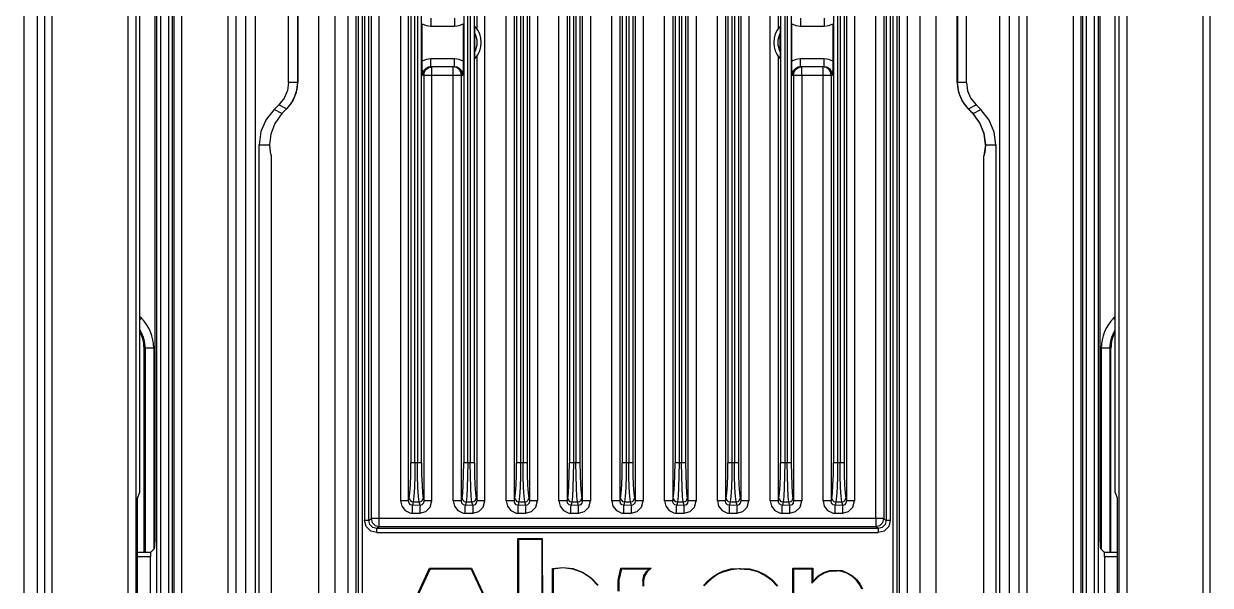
# Model space of a CAD drawing. Header units: millimetres. Extents: x -3132 to 28633, y 682 to 5849.
# Drawn here: x 7236.7 to 7382.7, y 2209.3 to 2278.3 of the extents above; entities that cross this region are included whole.
import ezdxf

# ---------------------------------------------------------------- set-up
doc = ezdxf.new("R2010")
doc.units = ezdxf.units.MM

msp = doc.modelspace()

# ---------------------------------------------------------------- linework, layer by layer
at = {"linetype": 'Continuous'}
for p, q in [((7236.728, 2694.147), (7236.728, 1716.919)), ((7238.395, 2695.146), (7238.395, 1715.92)), ((7239.312, 1716.961), (7239.312, 2694.105)), ((7382.745, 1716.961), (7382.745, 2694.105)), ((7264.034, 2601.516), (7264.034, 1908.046)), ((7265.26, 1906.961), (7265.26, 2601.516)), ((7356.797, 2601.516), (7356.797, 1906.961)), ((7358.022, 1908.046), (7358.022, 2601.516)), ((7273.028, 1903.696), (7273.028, 2507.35)), ((7349.028, 1906.213), (7349.028, 2507.389)), ((7269.302, 2271.104), (7269.302, 2502.189)), ((7270.406, 2502.189), (7270.406, 2271.104)), ((7270.456, 2502.189), (7270.456, 2271.104)), ((7351.6, 2271.104), (7351.6, 2502.189)), ((7351.65, 2502.189), (7351.65, 2271.104)), ((7352.755, 2271.104), (7352.755, 2502.189)), ((7283.093, 2494.424), (7283.093, 2219.667)), ((7284.087, 2219.667), (7284.087, 2494.424)), ((7293.463, 2219.667), (7293.463, 2494.441)), ((7296.093, 2219.667), (7296.093, 2494.424)), ((7297.087, 2494.424), (7297.087, 2219.667)), ((7298.97, 2494.424), (7298.97, 2219.667)), ((7299.963, 2494.441), (7299.963, 2219.667)), ((7302.593, 2219.667), (7302.593, 2494.424)), ((7303.587, 2494.424), (7303.587, 2219.667)), ((7305.47, 2494.424), (7305.47, 2219.667)), ((7306.463, 2494.441), (7306.463, 2219.667)), ((7309.093, 2219.667), (7309.093, 2494.424)), ((7310.087, 2494.424), (7310.087, 2219.667)), ((7311.97, 2494.424), (7311.97, 2219.667)), ((7312.963, 2494.441), (7312.963, 2219.667)), ((7315.593, 2219.667), (7315.593, 2494.424)), ((7316.587, 2494.424), (7316.587, 2219.667)), ((7318.47, 2494.424), (7318.47, 2219.667)), ((7319.463, 2494.441), (7319.463, 2219.667)), ((7322.093, 2219.667), (7322.093, 2494.424)), ((7323.087, 2494.424), (7323.087, 2219.667)), ((7324.97, 2494.424), (7324.97, 2219.667)), ((7325.963, 2494.441), (7325.963, 2219.667)), ((7328.593, 2219.667), (7328.593, 2494.424)), ((7337.97, 2494.424), (7337.97, 2219.667)), ((7338.963, 2494.441), (7338.963, 2219.667)), ((7276.593, 2492.424), (7276.593, 1918.625)), ((7277.587, 2492.424), (7277.587, 1918.642)), ((7279.47, 2492.424), (7279.47, 2217.482)), ((7280.465, 2217.479), (7280.463, 2492.441)), ((7341.591, 2217.479), (7341.593, 2492.424)), ((7342.587, 2492.424), (7342.587, 2217.482)), ((7344.47, 2492.424), (7344.47, 1918.642)), ((7345.463, 2492.441), (7345.463, 1918.642)), ((7275.028, 2489.792), (7275.028, 1921.274)), ((7347.028, 1921.274), (7347.028, 2489.792)), ((7284.374, 2487.962), (7284.374, 2224.352)), ((7284.873, 2224.352), (7284.873, 2487.962)), ((7285.183, 2487.962), (7285.183, 2224.352)), ((7285.682, 2224.352), (7285.682, 2487.962)), ((7290.874, 2487.962), (7290.874, 2224.352)), ((7291.373, 2224.352), (7291.373, 2487.962)), ((7291.683, 2487.962), (7291.683, 2224.352)), ((7292.182, 2224.352), (7292.182, 2487.962)), ((7297.374, 2487.962), (7297.374, 2224.352)), ((7297.873, 2487.962), (7297.873, 2224.352)), ((7298.183, 2487.962), (7298.183, 2224.352)), ((7298.682, 2487.962), (7298.682, 2224.352)), ((7303.874, 2487.962), (7303.874, 2224.352)), ((7304.373, 2487.962), (7304.373, 2224.352)), ((7304.683, 2487.962), (7304.683, 2224.352)), ((7305.182, 2487.962), (7305.182, 2224.352)), ((7310.374, 2487.962), (7310.374, 2224.352)), ((7310.873, 2487.962), (7310.873, 2224.352)), ((7311.183, 2487.962), (7311.183, 2224.352)), ((7311.682, 2487.962), (7311.682, 2224.352)), ((7316.874, 2487.962), (7316.874, 2224.352)), ((7317.373, 2487.962), (7317.373, 2224.352)), ((7317.683, 2487.962), (7317.683, 2224.352)), ((7318.182, 2487.962), (7318.182, 2224.352)), ((7323.374, 2487.962), (7323.374, 2224.352)), ((7323.873, 2487.962), (7323.873, 2224.352)), ((7324.183, 2487.962), (7324.183, 2224.352)), ((7324.682, 2487.962), (7324.682, 2224.352)), ((7329.874, 2487.962), (7329.874, 2224.352)), ((7330.373, 2487.962), (7330.373, 2224.352)), ((7330.683, 2487.962), (7330.683, 2224.352)), ((7331.182, 2487.962), (7331.182, 2224.352)), ((7336.374, 2487.962), (7336.374, 2224.352)), ((7336.873, 2487.962), (7336.873, 2224.352)), ((7337.183, 2487.962), (7337.183, 2224.352)), ((7337.682, 2487.962), (7337.682, 2224.352)), ((7277.874, 2485.962), (7277.874, 1925.104)), ((7278.373, 2485.962), (7278.373, 1925.104)), ((7278.683, 2485.962), (7278.683, 2217.241)), ((7279.182, 2217.241), (7279.182, 2485.962)), ((7342.874, 2485.962), (7342.874, 2217.241)), ((7343.373, 2485.962), (7343.373, 2217.241)), ((7343.683, 2485.962), (7343.683, 1925.104)), ((7344.182, 2485.962), (7344.182, 1925.104)), ((7292.47, 2433.29), (7292.47, 2277.776)), ((7329.587, 2433.29), (7329.587, 2277.776)), ((7369.167, 2319.533), (7369.167, 2214.832)), ((7360.194, 2093.508), (7360.194, 2317.558)), ((7365.853, 2317.558), (7365.853, 2093.508)), ((7368.975, 2093.372), (7368.975, 2317.694)), ((7252.89, 2214.832), (7252.89, 2316.533)), ((7359.194, 2317.086), (7359.194, 2093.98)), ((7366.852, 2094.081), (7366.852, 2316.985)), ((7367.011, 2316.746), (7367.011, 2094.32)), ((7367.511, 2093.823), (7367.511, 2317.164)), ((7368.475, 2317.236), (7368.475, 2093.83)), ((7253.082, 2313.519), (7253.082, 2097.547)), ((7253.595, 2098.019), (7253.595, 2313.047)), ((7256.203, 2097.694), (7256.203, 2313.372)), ((7261.862, 2313.372), (7261.862, 2097.694)), ((7255.045, 2098.505), (7255.045, 2312.561)), ((7255.204, 2312.799), (7255.204, 2098.267)), ((7262.862, 2098.165), (7262.862, 2312.9)), ((7240.228, 2103.582), (7240.228, 2307.484)), ((7381.828, 2307.484), (7381.828, 2103.582)), ((7249.546, 2299.224), (7249.546, 2111.842)), ((7250.545, 2111.842), (7250.545, 2299.224)), ((7251.028, 2220.709), (7251.028, 2299.224)), ((7371.028, 2220.709), (7371.028, 2299.224)), ((7371.511, 2299.224), (7371.511, 2111.842)), ((7372.511, 2111.842), (7372.511, 2299.224)), ((7285.747, 2273.727), (7285.747, 2278.338)), ((7286.811, 2279.033), (7286.811, 2278.033)), ((7286.811, 2278.033), (7289.745, 2278.033)), ((7289.745, 2279.033), (7289.745, 2278.033)), ((7290.81, 2278.338), (7290.81, 2273.727)), ((7331.247, 2273.727), (7331.247, 2278.338)), ((7332.311, 2279.033), (7332.311, 2278.033)), ((7332.311, 2278.033), (7335.245, 2278.033)), ((7335.245, 2279.033), (7335.245, 2278.033)), ((7336.31, 2278.338), (7336.31, 2273.727)), ((7292.247, 2274.88), (7292.247, 2277.185)), ((7329.81, 2274.88), (7329.81, 2277.185)), ((7285.751, 2273.3), (7285.747, 2273.727)), ((7286.811, 2273.033), (7286.811, 2274.033)), ((7289.745, 2274.033), (7286.811, 2274.033)), ((7289.745, 2273.033), (7289.745, 2274.033)), ((7292.47, 2274.29), (7292.47, 2219.667)), ((7329.587, 2274.29), (7329.587, 2219.667)), ((7331.251, 2273.3), (7331.247, 2273.727)), ((7332.311, 2273.033), (7332.311, 2274.033)), ((7335.245, 2274.033), (7332.311, 2274.033)), ((7335.245, 2273.033), (7335.245, 2274.033)), ((7285.805, 2272.033), (7290.751, 2272.033)), ((7285.97, 2272.033), (7285.97, 2219.667)), ((7286.586, 2272.957), (7286.817, 2273.003)), ((7289.745, 2273.033), (7286.811, 2273.033)), ((7286.967, 2272.956), (7286.963, 2273.033)), ((7286.963, 2219.667), (7286.963, 2272.033)), ((7289.593, 2219.667), (7289.593, 2273.033)), ((7289.974, 2272.956), (7289.739, 2273.003)), ((7290.587, 2219.667), (7290.587, 2272.033)), ((7290.775, 2272.437), (7290.751, 2272.033)), ((7331.305, 2272.033), (7336.251, 2272.033)), ((7331.47, 2272.033), (7331.47, 2219.667)), ((7332.086, 2272.957), (7332.317, 2273.003)), ((7335.245, 2273.033), (7332.311, 2273.033)), ((7332.467, 2272.956), (7332.463, 2273.033)), ((7332.463, 2272.033), (7332.463, 2219.667)), ((7335.093, 2219.667), (7335.093, 2273.033)), ((7335.474, 2272.956), (7335.239, 2273.003)), ((7336.087, 2272.033), (7336.087, 2219.667)), ((7336.275, 2272.437), (7336.251, 2272.033)), ((7270.456, 2271.104), (7269.302, 2271.104)), ((7352.755, 2271.104), (7351.6, 2271.104)), ((7267.534, 2267.775), (7268.124, 2268.346)), ((7268.502, 2267.293), (7267.534, 2267.775)), ((7269.063, 2267.873), (7268.124, 2268.346)), ((7269.063, 2267.875), (7268.501, 2267.296)), ((7269.063, 2267.875), (7269.137, 2267.895)), ((7352.92, 2267.895), (7352.946, 2267.922)), ((7352.989, 2267.864), (7353.933, 2268.346)), ((7353.55, 2267.28), (7354.522, 2267.775)), ((7353.933, 2268.346), (7354.522, 2267.775)), ((7268.57, 2267.32), (7268.501, 2267.296)), ((7353.509, 2267.342), (7353.487, 2267.32)), ((7265.691, 2147.604), (7265.692, 2263.462)), ((7265.692, 2263.462), (7266.985, 2263.462)), ((7355.071, 2263.462), (7356.365, 2263.462)), ((7356.365, 2263.462), (7356.364, 2147.604)), ((7267.166, 2262.086), (7267.166, 2206.504)), ((7354.891, 2206.504), (7354.891, 2262.086)), ((7251.202, 2242.117), (7251.028, 2242.292)), ((7251.028, 2241.943), (7251.202, 2242.117)), ((7371.028, 2242.292), (7370.854, 2242.117)), ((7370.854, 2242.117), (7371.028, 2241.943)), ((7251.534, 2213.292), (7251.534, 2238.449)), ((7252.722, 2238.449), (7251.534, 2238.449)), ((7251.668, 2238.449), (7251.668, 2213.292)), ((7252.722, 2238.449), (7252.722, 2213.81)), ((7370.522, 2238.449), (7369.334, 2238.449)), ((7369.334, 2238.449), (7369.334, 2213.81)), ((7370.388, 2238.449), (7370.388, 2213.292)), ((7370.522, 2213.292), (7370.522, 2238.449)), ((7285.682, 2224.352), (7284.374, 2224.352)), ((7292.182, 2224.352), (7290.874, 2224.352)), ((7298.682, 2224.352), (7297.374, 2224.352)), ((7305.182, 2224.352), (7303.874, 2224.352)), ((7311.682, 2224.352), (7310.374, 2224.352)), ((7318.182, 2224.352), (7316.874, 2224.352)), ((7324.682, 2224.352), (7323.374, 2224.352)), ((7331.182, 2224.352), (7329.874, 2224.352)), ((7337.682, 2224.352), (7336.374, 2224.352)), ((7250.728, 2219.984), (7251.028, 2220.709)), ((7250.728, 2207.195), (7250.728, 2219.984)), ((7284.087, 2219.667), (7283.093, 2219.667)), ((7284.087, 2219.667), (7284.166, 2220.005)), ((7284.665, 2219.522), (7284.583, 2219.106)), ((7284.665, 2219.522), (7285.392, 2219.522)), ((7285.512, 2219.105), (7285.392, 2219.522)), ((7285.891, 2220.005), (7285.97, 2219.667)), ((7286.963, 2219.667), (7285.97, 2219.667)), ((7290.587, 2219.667), (7289.593, 2219.667)), ((7290.587, 2219.667), (7290.666, 2220.005)), ((7291.165, 2219.522), (7291.083, 2219.106)), ((7291.165, 2219.522), (7291.892, 2219.522)), ((7292.012, 2219.105), (7291.892, 2219.522)), ((7292.391, 2220.005), (7292.47, 2219.667)), ((7293.463, 2219.667), (7292.47, 2219.667)), ((7297.087, 2219.667), (7296.093, 2219.667)), ((7297.087, 2219.667), (7297.166, 2220.005)), ((7297.665, 2219.522), (7297.583, 2219.106)), ((7297.665, 2219.522), (7298.392, 2219.522)), ((7298.512, 2219.105), (7298.392, 2219.522)), ((7298.891, 2220.005), (7298.97, 2219.667)), ((7299.963, 2219.667), (7298.97, 2219.667)), ((7303.587, 2219.667), (7302.593, 2219.667)), ((7303.587, 2219.667), (7303.666, 2220.005)), ((7304.165, 2219.522), (7304.083, 2219.106)), ((7304.165, 2219.522), (7304.892, 2219.522)), ((7305.012, 2219.105), (7304.892, 2219.522)), ((7305.391, 2220.005), (7305.47, 2219.667)), ((7306.463, 2219.667), (7305.47, 2219.667)), ((7310.087, 2219.667), (7309.093, 2219.667)), ((7310.087, 2219.667), (7310.166, 2220.005)), ((7310.665, 2219.522), (7310.583, 2219.106)), ((7310.665, 2219.522), (7311.392, 2219.522)), ((7311.512, 2219.105), (7311.392, 2219.522)), ((7311.891, 2220.005), (7311.97, 2219.667)), ((7312.963, 2219.667), (7311.97, 2219.667)), ((7316.587, 2219.667), (7315.593, 2219.667)), ((7316.587, 2219.667), (7316.666, 2220.005)), ((7317.165, 2219.522), (7317.083, 2219.106)), ((7317.165, 2219.522), (7317.892, 2219.522)), ((7318.012, 2219.105), (7317.892, 2219.522)), ((7318.391, 2220.005), (7318.47, 2219.667)), ((7319.463, 2219.667), (7318.47, 2219.667)), ((7323.087, 2219.667), (7322.093, 2219.667)), ((7323.087, 2219.667), (7323.166, 2220.005)), ((7323.665, 2219.522), (7323.583, 2219.106)), ((7323.665, 2219.522), (7324.392, 2219.522)), ((7324.512, 2219.105), (7324.392, 2219.522)), ((7324.891, 2220.005), (7324.97, 2219.667)), ((7325.963, 2219.667), (7324.97, 2219.667)), ((7329.587, 2219.667), (7328.593, 2219.667)), ((7329.587, 2219.667), (7329.666, 2220.005)), ((7330.165, 2219.522), (7330.083, 2219.106)), ((7330.165, 2219.522), (7330.892, 2219.522)), ((7331.012, 2219.105), (7330.892, 2219.522)), ((7331.391, 2220.005), (7331.47, 2219.667)), ((7332.463, 2219.667), (7331.47, 2219.667)), ((7336.087, 2219.667), (7335.093, 2219.667)), ((7336.087, 2219.667), (7336.166, 2220.005)), ((7336.665, 2219.522), (7336.583, 2219.106)), ((7336.665, 2219.522), (7337.392, 2219.522)), ((7337.512, 2219.105), (7337.392, 2219.522)), ((7337.891, 2220.005), (7337.97, 2219.667)), ((7338.963, 2219.667), (7337.97, 2219.667)), ((7371.328, 2219.984), (7371.028, 2220.709)), ((7371.328, 2207.195), (7371.328, 2219.984)), ((7284.567, 2218.143), (7285.489, 2218.143)), ((7285.512, 2219.105), (7284.583, 2219.106)), ((7285.512, 2219.105), (7285.489, 2218.91)), ((7285.489, 2218.91), (7285.489, 2218.143)), ((7291.067, 2218.143), (7291.989, 2218.143)), ((7292.012, 2219.105), (7291.083, 2219.106)), ((7292.012, 2219.105), (7291.989, 2218.91)), ((7291.989, 2218.91), (7291.989, 2218.143)), ((7297.567, 2218.143), (7298.489, 2218.143)), ((7298.512, 2219.105), (7297.583, 2219.106)), ((7298.512, 2219.105), (7298.489, 2218.91)), ((7298.489, 2218.91), (7298.489, 2218.143)), ((7304.067, 2218.143), (7304.989, 2218.143)), ((7305.012, 2219.105), (7304.083, 2219.106)), ((7310.567, 2218.143), (7311.489, 2218.143)), ((7311.512, 2219.105), (7310.583, 2219.106)), ((7311.512, 2219.105), (7311.489, 2218.91)), ((7311.489, 2218.91), (7311.489, 2218.143)), ((7317.067, 2218.143), (7317.989, 2218.143)), ((7318.012, 2219.105), (7317.083, 2219.106)), ((7323.567, 2218.143), (7324.489, 2218.143)), ((7324.512, 2219.105), (7323.583, 2219.106)), ((7324.512, 2219.105), (7324.489, 2218.91)), ((7324.489, 2218.91), (7324.489, 2218.143)), ((7330.067, 2218.143), (7330.989, 2218.143)), ((7331.012, 2219.105), (7330.083, 2219.106)), ((7336.567, 2218.143), (7337.489, 2218.143)), ((7337.512, 2219.105), (7336.583, 2219.106)), ((7337.512, 2219.105), (7337.489, 2218.91)), ((7337.489, 2218.91), (7337.489, 2218.143)), ((7279.182, 2217.241), (7278.683, 2217.241)), ((7279.182, 2217.241), (7279.47, 2217.482)), ((7279.984, 2217.482), (7279.47, 2217.482)), ((7280.465, 2217.479), (7279.984, 2217.482)), ((7341.591, 2217.479), (7280.465, 2217.479)), ((7342.587, 2217.482), (7342.874, 2217.241)), ((7343.373, 2217.241), (7342.874, 2217.241)), ((7280.468, 2216.483), (7280.181, 2216.243)), ((7280.181, 2215.744), (7280.181, 2216.243)), ((7341.875, 2216.243), (7280.181, 2216.243)), ((7280.181, 2215.744), (7341.875, 2215.744)), ((7280.468, 2216.483), (7341.596, 2216.484)), ((7341.875, 2216.243), (7341.596, 2216.484)), ((7341.875, 2216.243), (7341.875, 2215.744)), ((7252.312, 2213.292), (7252.83, 2213.81)), ((7297.532, 2206.69), (7297.528, 2215.033)), ((7297.598, 2214.963), (7297.528, 2215.033)), ((7297.528, 2215.033), (7300.546, 2215.033)), ((7297.598, 2214.963), (7297.598, 2206.69)), ((7297.598, 2214.963), (7300.476, 2214.963)), ((7300.476, 2214.963), (7300.546, 2215.033)), ((7300.476, 2214.963), (7300.476, 2206.106)), ((7300.546, 2215.033), (7300.551, 2206.107)), ((7369.226, 2213.81), (7369.744, 2213.292)), ((7252.312, 2213.292), (7250.728, 2213.292)), ((7250.728, 2212.81), (7252.33, 2212.81)), ((7252.312, 2213.292), (7252.33, 2212.81)), ((7252.33, 2198.256), (7252.33, 2212.81)), ((7369.727, 2212.81), (7369.744, 2213.292)), ((7369.727, 2212.81), (7371.328, 2212.81)), ((7369.727, 2212.81), (7369.727, 2198.256)), ((7371.328, 2213.292), (7369.744, 2213.292)), ((7281.583, 2200.444), (7286.678, 2211.374)), ((7286.734, 2211.287), (7281.72, 2200.531)), ((7286.678, 2211.374), (7291.839, 2211.374)), ((7286.734, 2211.287), (7286.678, 2211.374)), ((7286.734, 2211.287), (7291.784, 2211.287)), ((7291.784, 2211.287), (7291.839, 2211.374)), ((7296.798, 2200.531), (7291.784, 2211.287)), ((7291.839, 2211.374), (7296.935, 2200.444)), ((7301.806, 2211.328), (7303.084, 2211.469)), ((7301.806, 2208.126), (7301.806, 2211.328)), ((7301.876, 2211.266), (7301.806, 2211.328)), ((7303.084, 2211.399), (7301.876, 2211.266)), ((7301.876, 2211.266), (7301.876, 2208.229)), ((7303.084, 2211.399), (7303.084, 2211.469)), ((7303.084, 2211.469), (7304.316, 2211.327)), ((7304.3, 2211.258), (7303.084, 2211.399)), ((7304.3, 2211.258), (7304.316, 2211.327)), ((7305.477, 2210.833), (7304.3, 2211.258)), ((7304.316, 2211.327), (7305.508, 2210.896)), ((7305.477, 2210.833), (7305.508, 2210.896)), ((7306.52, 2210.143), (7305.477, 2210.833)), ((7305.508, 2210.896), (7306.565, 2210.197)), ((7309.893, 2209.9), (7310.224, 2211.374)), ((7310.294, 2211.287), (7309.98, 2209.89)), ((7310.224, 2211.374), (7313.944, 2211.374)), ((7310.294, 2211.287), (7310.224, 2211.374)), ((7310.294, 2211.287), (7313.722, 2211.287)), ((7313.058, 2210.431), (7313.387, 2210.976)), ((7313.455, 2210.92), (7313.139, 2210.397)), ((7313.387, 2210.976), (7313.722, 2211.287)), ((7313.387, 2210.976), (7313.455, 2210.92)), ((7313.944, 2211.374), (7313.455, 2210.92)), ((7313.722, 2211.287), (7313.944, 2211.374)), ((7321.513, 2210.307), (7322.118, 2210.695)), ((7322.118, 2210.695), (7322.759, 2210.99)), ((7322.16, 2210.619), (7322.118, 2210.695)), ((7322.774, 2210.904), (7322.16, 2210.619)), ((7322.774, 2210.904), (7322.757, 2210.992)), ((7322.759, 2210.99), (7323.737, 2211.291)), ((7323.753, 2211.177), (7322.774, 2210.904)), ((7323.737, 2211.291), (7324.869, 2211.323)), ((7323.753, 2211.177), (7323.744, 2211.266)), ((7324.87, 2211.286), (7323.753, 2211.177)), ((7324.87, 2211.286), (7324.864, 2211.373)), ((7324.869, 2211.323), (7326.027, 2211.306)), ((7324.87, 2211.286), (7326.012, 2211.197)), ((7326.012, 2211.197), (7326.025, 2211.284)), ((7327.053, 2210.921), (7326.012, 2211.197)), ((7326.027, 2211.306), (7327.087, 2211.002)), ((7327.053, 2210.921), (7327.087, 2211.003)), ((7327.944, 2210.495), (7327.053, 2210.921)), ((7327.087, 2211.002), (7327.991, 2210.569)), ((7331.364, 2211.374), (7333.818, 2211.374)), ((7331.364, 2200.444), (7331.364, 2211.374)), ((7331.451, 2211.287), (7331.364, 2211.374)), ((7331.451, 2211.287), (7333.731, 2211.287)), ((7331.451, 2211.287), (7331.451, 2200.531)), ((7333.731, 2211.287), (7333.818, 2211.374)), ((7333.731, 2211.287), (7333.731, 2209.541)), ((7333.818, 2211.374), (7333.818, 2209.752)), ((7334.483, 2210.416), (7335.182, 2210.849)), ((7335.218, 2210.769), (7334.538, 2210.347)), ((7335.182, 2210.849), (7335.942, 2211.091)), ((7335.218, 2210.769), (7335.182, 2210.849)), ((7335.958, 2210.991), (7335.218, 2210.769)), ((7335.942, 2211.091), (7336.836, 2211.098)), ((7335.958, 2210.991), (7335.946, 2211.079)), ((7335.958, 2210.991), (7336.832, 2211.045)), ((7336.832, 2211.045), (7336.833, 2211.132)), ((7337.4, 2210.965), (7336.832, 2211.045)), ((7336.836, 2211.098), (7337.42, 2211.071)), ((7337.4, 2210.965), (7337.418, 2211.051)), ((7338.026, 2210.742), (7337.4, 2210.965)), ((7337.42, 2211.071), (7338.063, 2210.822)), ((7338.026, 2210.742), (7338.063, 2210.822)), ((7338.655, 2210.382), (7338.026, 2210.742)), ((7338.063, 2210.822), (7338.706, 2210.453)), ((7306.52, 2210.143), (7306.565, 2210.197)), ((7307.377, 2209.225), (7306.52, 2210.143)), ((7306.565, 2210.197), (7307.433, 2209.267)), ((7309.888, 2208.536), (7309.893, 2209.9)), ((7309.98, 2209.89), (7309.893, 2209.9)), ((7309.98, 2209.89), (7309.969, 2208.545)), ((7312.9, 2209.825), (7313.058, 2210.431)), ((7312.9, 2209.825), (7312.912, 2209.161)), ((7312.9, 2209.825), (7312.988, 2209.816)), ((7313.139, 2210.397), (7312.993, 2209.815)), ((7312.993, 2209.815), (7312.999, 2209.173)), ((7313.058, 2210.431), (7313.139, 2210.397)), ((7320.392, 2209.24), (7320.922, 2209.804)), ((7320.982, 2209.741), (7320.46, 2209.185)), ((7320.922, 2209.804), (7321.513, 2210.307)), ((7320.982, 2209.741), (7320.922, 2209.804)), ((7321.565, 2210.237), (7320.982, 2209.741)), ((7321.565, 2210.237), (7321.513, 2210.307)), ((7322.16, 2210.619), (7321.565, 2210.237)), ((7327.944, 2210.495), (7327.991, 2210.569)), ((7328.738, 2209.91), (7327.944, 2210.495)), ((7327.991, 2210.569), (7328.796, 2209.976)), ((7328.738, 2209.91), (7328.796, 2209.976)), ((7329.456, 2209.151), (7328.738, 2209.91)), ((7328.796, 2209.976), (7329.524, 2209.206)), ((7334.538, 2210.347), (7333.731, 2209.541)), ((7333.731, 2209.541), (7333.818, 2209.752)), ((7333.818, 2209.752), (7334.483, 2210.416)), ((7334.538, 2210.347), (7334.483, 2210.416)), ((7338.655, 2210.382), (7338.706, 2210.453)), ((7339.149, 2209.935), (7338.655, 2210.382)), ((7338.706, 2210.453), (7339.215, 2209.994)), ((7339.149, 2209.935), (7339.215, 2209.994)), ((7339.566, 2209.358), (7339.149, 2209.935)), ((7339.215, 2209.994), (7339.641, 2209.403)), ((7339.566, 2209.358), (7339.641, 2209.403)), ((7339.85, 2208.787), (7339.566, 2209.358)), ((7339.641, 2209.403), (7339.932, 2208.818))]:
    msp.add_line(p, q, dxfattribs=at)
for points in [[(7254.545, 2313.058), (7254.545, 2098.087), (7254.548, 2098.008)], [(7285.747, 2278.338), (7286.252, 2278.112), (7286.811, 2278.033)], [(7289.745, 2278.033), (7290.301, 2278.111), (7290.81, 2278.338)], [(7292.247, 2277.185), (7292.248, 2277.444), (7292.251, 2277.673), (7292.258, 2277.861), (7292.267, 2277.983), (7292.278, 2278.018)], [(7329.778, 2278.018), (7329.789, 2277.984), (7329.798, 2277.863), (7329.805, 2277.676), (7329.809, 2277.447), (7329.81, 2277.185)], [(7331.247, 2278.338), (7331.752, 2278.112), (7332.311, 2278.033)], [(7335.245, 2278.033), (7335.83, 2278.12), (7336.31, 2278.338)], [(7286.811, 2274.033), (7286.256, 2273.954), (7285.747, 2273.727)], [(7290.81, 2273.727), (7290.304, 2273.953), (7289.745, 2274.033)], [(7290.81, 2273.727), (7290.806, 2273.287), (7290.793, 2272.852), (7290.775, 2272.437)], [(7292.278, 2274.048), (7292.267, 2274.082), (7292.258, 2274.203), (7292.251, 2274.39), (7292.248, 2274.619), (7292.247, 2274.88)], [(7329.81, 2274.88), (7329.809, 2274.622), (7329.805, 2274.392), (7329.798, 2274.205), (7329.789, 2274.082), (7329.778, 2274.048)], [(7332.311, 2274.033), (7331.756, 2273.954), (7331.247, 2273.727)], [(7336.31, 2273.727), (7335.804, 2273.954), (7335.245, 2274.033)], [(7336.31, 2273.727), (7336.306, 2273.287), (7336.293, 2272.852), (7336.275, 2272.437)], [(7285.805, 2272.033), (7285.781, 2272.441), (7285.762, 2272.864), (7285.751, 2273.3)], [(7286.175, 2272.808), (7285.998, 2272.621), (7285.855, 2272.342), (7285.805, 2272.033)], [(7285.97, 2272.033), (7286.046, 2272.416), (7286.262, 2272.74), (7286.586, 2272.957)], [(7286.811, 2273.033), (7286.5, 2272.984), (7286.22, 2272.842), (7286.175, 2272.808)], [(7286.963, 2272.033), (7286.967, 2272.409), (7286.967, 2272.956)], [(7290.381, 2272.808), (7290.339, 2272.84), (7290.059, 2272.983), (7289.745, 2273.033)], [(7290.587, 2272.033), (7290.513, 2272.409), (7290.298, 2272.737), (7289.974, 2272.956)], [(7290.751, 2272.033), (7290.702, 2272.341), (7290.56, 2272.619), (7290.381, 2272.808)], [(7331.305, 2272.033), (7331.281, 2272.441), (7331.262, 2272.864), (7331.251, 2273.3)], [(7331.675, 2272.808), (7331.498, 2272.621), (7331.355, 2272.342), (7331.305, 2272.033)], [(7331.47, 2272.033), (7331.546, 2272.416), (7331.762, 2272.74), (7332.086, 2272.957)], [(7332.311, 2273.033), (7332, 2272.984), (7331.72, 2272.842), (7331.675, 2272.808)], [(7332.463, 2272.033), (7332.467, 2272.409), (7332.467, 2272.956)], [(7335.881, 2272.808), (7335.79, 2272.874), (7335.531, 2272.992), (7335.245, 2273.033)], [(7336.087, 2272.033), (7336.013, 2272.409), (7335.798, 2272.737), (7335.474, 2272.956)], [(7336.251, 2272.033), (7336.228, 2272.245), (7336.15, 2272.471), (7336.003, 2272.691), (7335.881, 2272.808)], [(7269.302, 2271.104), (7269.169, 2270.115), (7268.771, 2269.17), (7268.124, 2268.346)], [(7270.406, 2271.104), (7270.323, 2270.236), (7270.068, 2269.382), (7269.647, 2268.588), (7269.063, 2267.875)], [(7269.137, 2267.895), (7269.849, 2268.832), (7270.302, 2269.93), (7270.456, 2271.104)], [(7351.6, 2271.104), (7351.754, 2269.93), (7352.207, 2268.833), (7352.92, 2267.895)], [(7352.946, 2267.922), (7352.55, 2268.388), (7352.185, 2268.963), (7351.929, 2269.534), (7351.765, 2270.087), (7351.677, 2270.613), (7351.65, 2271.104)], [(7352.755, 2271.104), (7352.888, 2270.107), (7353.292, 2269.159), (7353.933, 2268.346)], [(7267.534, 2267.775), (7266.564, 2266.558), (7265.919, 2265.092), (7265.698, 2263.462)], [(7353.509, 2267.342), (7353.377, 2267.48), (7353.189, 2267.674), (7352.946, 2267.922)], [(7356.365, 2263.462), (7356.164, 2264.995), (7355.541, 2266.473), (7354.522, 2267.775)], [(7268.501, 2267.295), (7267.626, 2266.066), (7267.138, 2264.762), (7266.985, 2263.462)], [(7353.487, 2267.32), (7354.358, 2266.163), (7354.883, 2264.866), (7355.065, 2263.482), (7354.891, 2262.086)], [(7355.071, 2263.462), (7354.917, 2264.767), (7354.428, 2266.069), (7353.509, 2267.342)], [(7266.985, 2263.462), (7267.005, 2263), (7267.066, 2262.54), (7267.166, 2262.086)], [(7355.071, 2263.462), (7355.051, 2263), (7354.991, 2262.54), (7354.891, 2262.086)], [(7284.166, 2220.005), (7284.249, 2220.614), (7284.316, 2221.611), (7284.359, 2222.896), (7284.374, 2224.352)], [(7284.873, 2224.352), (7284.859, 2222.745), (7284.815, 2221.309), (7284.748, 2220.195), (7284.665, 2219.522)], [(7285.392, 2219.522), (7285.308, 2220.195), (7285.241, 2221.309), (7285.198, 2222.745), (7285.183, 2224.352)], [(7285.682, 2224.352), (7285.697, 2222.896), (7285.74, 2221.611), (7285.807, 2220.614), (7285.891, 2220.005)], [(7290.666, 2220.005), (7290.749, 2220.614), (7290.816, 2221.611), (7290.859, 2222.896), (7290.874, 2224.352)], [(7291.373, 2224.352), (7291.359, 2222.745), (7291.315, 2221.309), (7291.248, 2220.195), (7291.165, 2219.522)], [(7291.892, 2219.522), (7291.808, 2220.195), (7291.741, 2221.309), (7291.698, 2222.745), (7291.683, 2224.352)], [(7292.182, 2224.352), (7292.197, 2222.896), (7292.24, 2221.611), (7292.307, 2220.614), (7292.391, 2220.005)], [(7297.166, 2220.005), (7297.249, 2220.614), (7297.316, 2221.611), (7297.359, 2222.896), (7297.374, 2224.352)], [(7297.873, 2224.352), (7297.859, 2222.745), (7297.815, 2221.309), (7297.748, 2220.195), (7297.665, 2219.522)], [(7298.392, 2219.522), (7298.308, 2220.195), (7298.241, 2221.309), (7298.198, 2222.745), (7298.183, 2224.352)], [(7298.682, 2224.352), (7298.697, 2222.896), (7298.74, 2221.611), (7298.807, 2220.614), (7298.891, 2220.005)], [(7303.666, 2220.005), (7303.749, 2220.614), (7303.816, 2221.611), (7303.859, 2222.896), (7303.874, 2224.352)], [(7304.373, 2224.352), (7304.359, 2222.745), (7304.315, 2221.309), (7304.248, 2220.195), (7304.165, 2219.522)], [(7304.892, 2219.522), (7304.808, 2220.195), (7304.741, 2221.309), (7304.698, 2222.745), (7304.683, 2224.352)], [(7305.182, 2224.352), (7305.197, 2222.896), (7305.24, 2221.611), (7305.307, 2220.614), (7305.391, 2220.005)], [(7310.166, 2220.005), (7310.249, 2220.614), (7310.316, 2221.611), (7310.359, 2222.896), (7310.374, 2224.352)], [(7310.873, 2224.352), (7310.859, 2222.745), (7310.815, 2221.309), (7310.748, 2220.195), (7310.665, 2219.522)], [(7311.392, 2219.522), (7311.308, 2220.195), (7311.241, 2221.309), (7311.198, 2222.745), (7311.183, 2224.352)], [(7311.682, 2224.352), (7311.697, 2222.896), (7311.74, 2221.611), (7311.807, 2220.614), (7311.891, 2220.005)], [(7316.666, 2220.005), (7316.749, 2220.614), (7316.816, 2221.611), (7316.859, 2222.896), (7316.874, 2224.352)], [(7317.373, 2224.352), (7317.359, 2222.745), (7317.315, 2221.309), (7317.248, 2220.195), (7317.165, 2219.522)], [(7317.892, 2219.522), (7317.808, 2220.195), (7317.741, 2221.309), (7317.698, 2222.745), (7317.683, 2224.352)], [(7318.182, 2224.352), (7318.197, 2222.896), (7318.24, 2221.611), (7318.307, 2220.614), (7318.391, 2220.005)], [(7323.166, 2220.005), (7323.249, 2220.614), (7323.316, 2221.611), (7323.359, 2222.896), (7323.374, 2224.352)], [(7323.873, 2224.352), (7323.859, 2222.745), (7323.815, 2221.309), (7323.748, 2220.195), (7323.665, 2219.522)], [(7324.392, 2219.522), (7324.308, 2220.195), (7324.241, 2221.309), (7324.198, 2222.745), (7324.183, 2224.352)], [(7324.682, 2224.352), (7324.697, 2222.896), (7324.74, 2221.611), (7324.807, 2220.614), (7324.891, 2220.005)], [(7329.666, 2220.005), (7329.749, 2220.614), (7329.816, 2221.611), (7329.859, 2222.896), (7329.874, 2224.352)], [(7330.373, 2224.352), (7330.359, 2222.745), (7330.315, 2221.309), (7330.248, 2220.195), (7330.165, 2219.522)], [(7330.892, 2219.522), (7330.808, 2220.195), (7330.741, 2221.309), (7330.698, 2222.745), (7330.683, 2224.352)], [(7331.182, 2224.352), (7331.197, 2222.896), (7331.24, 2221.611), (7331.307, 2220.614), (7331.391, 2220.005)], [(7336.166, 2220.005), (7336.249, 2220.614), (7336.316, 2221.611), (7336.359, 2222.896), (7336.374, 2224.352)], [(7336.873, 2224.352), (7336.859, 2222.745), (7336.815, 2221.309), (7336.748, 2220.195), (7336.665, 2219.522)], [(7337.392, 2219.522), (7337.308, 2220.195), (7337.241, 2221.309), (7337.198, 2222.745), (7337.183, 2224.352)], [(7337.682, 2224.352), (7337.697, 2222.896), (7337.74, 2221.611), (7337.807, 2220.614), (7337.891, 2220.005)], [(7283.093, 2219.667), (7283.243, 2218.995), (7283.658, 2218.465), (7284.239, 2218.181)], [(7284.583, 2219.106), (7284.338, 2219.163), (7284.149, 2219.371), (7284.087, 2219.667)], [(7284.166, 2220.005), (7284.232, 2219.771), (7284.411, 2219.593), (7284.665, 2219.522)], [(7285.392, 2219.522), (7285.633, 2219.586), (7285.817, 2219.759), (7285.891, 2220.005)], [(7285.489, 2218.143), (7286.22, 2218.342), (7286.763, 2218.896), (7286.963, 2219.667)], [(7285.97, 2219.667), (7285.912, 2219.381), (7285.734, 2219.173), (7285.512, 2219.105)], [(7289.593, 2219.667), (7289.743, 2218.995), (7290.158, 2218.465), (7290.739, 2218.181)], [(7291.083, 2219.106), (7290.838, 2219.163), (7290.649, 2219.371), (7290.587, 2219.667)], [(7290.666, 2220.005), (7290.732, 2219.771), (7290.911, 2219.593), (7291.165, 2219.522)], [(7291.892, 2219.522), (7292.133, 2219.586), (7292.317, 2219.759), (7292.391, 2220.005)], [(7291.989, 2218.143), (7292.72, 2218.342), (7293.263, 2218.896), (7293.463, 2219.667)], [(7292.47, 2219.667), (7292.412, 2219.381), (7292.234, 2219.173), (7292.012, 2219.105)], [(7296.093, 2219.667), (7296.243, 2218.995), (7296.658, 2218.465), (7297.239, 2218.181)], [(7297.583, 2219.106), (7297.338, 2219.163), (7297.149, 2219.371), (7297.087, 2219.667)], [(7297.166, 2220.005), (7297.232, 2219.771), (7297.411, 2219.593), (7297.665, 2219.522)], [(7298.392, 2219.522), (7298.633, 2219.586), (7298.817, 2219.759), (7298.891, 2220.005)], [(7298.489, 2218.143), (7299.22, 2218.342), (7299.763, 2218.896), (7299.963, 2219.667)], [(7298.97, 2219.667), (7298.912, 2219.381), (7298.734, 2219.173), (7298.512, 2219.105)], [(7302.593, 2219.667), (7302.743, 2218.995), (7303.158, 2218.465), (7303.739, 2218.181)], [(7304.083, 2219.106), (7303.838, 2219.163), (7303.649, 2219.371), (7303.587, 2219.667)], [(7303.666, 2220.005), (7303.732, 2219.771), (7303.911, 2219.593), (7304.165, 2219.522)], [(7304.892, 2219.522), (7305.133, 2219.586), (7305.317, 2219.759), (7305.391, 2220.005)], [(7304.989, 2218.143), (7305.72, 2218.342), (7306.262, 2218.896), (7306.463, 2219.667)], [(7305.47, 2219.667), (7305.412, 2219.381), (7305.234, 2219.173), (7305.012, 2219.105)], [(7309.093, 2219.667), (7309.243, 2218.995), (7309.658, 2218.465), (7310.239, 2218.181)], [(7310.583, 2219.106), (7310.338, 2219.163), (7310.149, 2219.371), (7310.087, 2219.667)], [(7310.166, 2220.005), (7310.232, 2219.771), (7310.411, 2219.593), (7310.665, 2219.522)], [(7311.392, 2219.522), (7311.633, 2219.586), (7311.817, 2219.759), (7311.891, 2220.005)], [(7311.489, 2218.143), (7312.22, 2218.342), (7312.763, 2218.896), (7312.963, 2219.667)], [(7311.97, 2219.667), (7311.912, 2219.381), (7311.734, 2219.173), (7311.512, 2219.105)], [(7315.593, 2219.667), (7315.743, 2218.995), (7316.158, 2218.465), (7316.739, 2218.181)], [(7317.083, 2219.106), (7316.838, 2219.163), (7316.649, 2219.371), (7316.587, 2219.667)], [(7316.666, 2220.005), (7316.732, 2219.771), (7316.911, 2219.593), (7317.165, 2219.522)], [(7317.892, 2219.522), (7318.133, 2219.586), (7318.317, 2219.759), (7318.391, 2220.005)], [(7317.989, 2218.143), (7318.72, 2218.342), (7319.262, 2218.896), (7319.463, 2219.667)], [(7318.47, 2219.667), (7318.412, 2219.381), (7318.234, 2219.173), (7318.012, 2219.105)], [(7322.093, 2219.667), (7322.243, 2218.995), (7322.658, 2218.465), (7323.239, 2218.181)], [(7323.583, 2219.106), (7323.338, 2219.163), (7323.149, 2219.371), (7323.087, 2219.667)], [(7323.166, 2220.005), (7323.232, 2219.771), (7323.411, 2219.593), (7323.665, 2219.522)], [(7324.392, 2219.522), (7324.633, 2219.586), (7324.817, 2219.759), (7324.891, 2220.005)], [(7324.489, 2218.143), (7325.22, 2218.342), (7325.763, 2218.896), (7325.963, 2219.667)], [(7324.97, 2219.667), (7324.912, 2219.381), (7324.734, 2219.173), (7324.512, 2219.105)], [(7328.593, 2219.667), (7328.743, 2218.995), (7329.158, 2218.465), (7329.739, 2218.181)], [(7330.083, 2219.106), (7329.838, 2219.163), (7329.649, 2219.371), (7329.587, 2219.667)], [(7329.666, 2220.005), (7329.732, 2219.771), (7329.911, 2219.593), (7330.165, 2219.522)], [(7330.892, 2219.522), (7331.133, 2219.586), (7331.317, 2219.759), (7331.391, 2220.005)], [(7330.989, 2218.143), (7331.72, 2218.342), (7332.262, 2218.896), (7332.463, 2219.667)], [(7331.47, 2219.667), (7331.412, 2219.381), (7331.234, 2219.173), (7331.012, 2219.105)], [(7335.093, 2219.667), (7335.243, 2218.995), (7335.658, 2218.465), (7336.239, 2218.181)], [(7336.583, 2219.106), (7336.338, 2219.163), (7336.149, 2219.371), (7336.087, 2219.667)], [(7336.166, 2220.005), (7336.232, 2219.771), (7336.411, 2219.593), (7336.665, 2219.522)], [(7337.392, 2219.522), (7337.633, 2219.586), (7337.817, 2219.759), (7337.891, 2220.005)], [(7337.489, 2218.143), (7338.22, 2218.342), (7338.763, 2218.896), (7338.963, 2219.667)], [(7337.97, 2219.667), (7337.912, 2219.381), (7337.734, 2219.173), (7337.512, 2219.105)], [(7284.239, 2218.181), (7284.347, 2218.16), (7284.457, 2218.148), (7284.567, 2218.143)], [(7284.567, 2218.143), (7284.567, 2218.906), (7284.583, 2219.106)], [(7290.739, 2218.181), (7290.847, 2218.16), (7290.957, 2218.148), (7291.067, 2218.143)], [(7291.067, 2218.143), (7291.067, 2218.901), (7291.083, 2219.106)], [(7297.239, 2218.181), (7297.347, 2218.16), (7297.457, 2218.148), (7297.567, 2218.143)], [(7297.567, 2218.143), (7297.567, 2218.906), (7297.583, 2219.106)], [(7303.739, 2218.181), (7303.847, 2218.16), (7303.957, 2218.148), (7304.067, 2218.143)], [(7304.067, 2218.143), (7304.067, 2218.906), (7304.083, 2219.106)], [(7304.989, 2218.143), (7304.989, 2218.906), (7305.012, 2219.105)], [(7310.239, 2218.181), (7310.347, 2218.16), (7310.457, 2218.148), (7310.567, 2218.143)], [(7310.567, 2218.143), (7310.567, 2218.906), (7310.583, 2219.106)], [(7316.739, 2218.181), (7316.847, 2218.16), (7316.957, 2218.148), (7317.067, 2218.143)], [(7317.067, 2218.143), (7317.067, 2218.906), (7317.083, 2219.106)], [(7317.989, 2218.143), (7317.989, 2218.906), (7318.012, 2219.105)], [(7323.239, 2218.181), (7323.347, 2218.16), (7323.457, 2218.148), (7323.567, 2218.143)], [(7323.567, 2218.143), (7323.567, 2218.906), (7323.583, 2219.106)], [(7329.739, 2218.181), (7329.847, 2218.16), (7329.957, 2218.148), (7330.067, 2218.143)], [(7330.067, 2218.143), (7330.067, 2218.906), (7330.083, 2219.106)], [(7330.989, 2218.143), (7330.989, 2218.906), (7331.012, 2219.105)], [(7336.239, 2218.181), (7336.347, 2218.16), (7336.457, 2218.148), (7336.567, 2218.143)], [(7336.567, 2218.143), (7336.567, 2218.906), (7336.583, 2219.106)], [(7280.181, 2215.744), (7279.43, 2215.946), (7278.885, 2216.49), (7278.683, 2217.241)], [(7280.181, 2216.243), (7279.678, 2216.378), (7279.313, 2216.746), (7279.182, 2217.241)], [(7279.47, 2217.482), (7279.599, 2216.994), (7279.98, 2216.612), (7280.468, 2216.483)], [(7280.468, 2216.483), (7280.468, 2216.995), (7280.465, 2217.479)], [(7341.591, 2217.479), (7341.589, 2216.995), (7341.589, 2216.633), (7341.596, 2216.484)], [(7342.587, 2217.482), (7342.073, 2217.482), (7341.591, 2217.479)], [(7341.596, 2216.484), (7342.09, 2216.62), (7342.463, 2217.003), (7342.587, 2217.482)], [(7342.874, 2217.241), (7342.742, 2216.744), (7342.351, 2216.363), (7341.875, 2216.243)], [(7343.373, 2217.241), (7343.171, 2216.49), (7342.627, 2215.946), (7341.875, 2215.744)], [(7252.83, 2213.81), (7252.85, 2213.944), (7252.869, 2214.292), (7252.89, 2214.832)], [(7369.167, 2214.832), (7369.187, 2214.292), (7369.206, 2213.944), (7369.226, 2213.81)]]:
    msp.add_lwpolyline(points, dxfattribs=at)
for centre, radius, start, end in [((7290.028, 2276.033), 3, 318.58298, 41.41702), ((7332.028, 2276.033), 3, 138.58298, 221.41702), ((7290.028, 2276.033), 2.5, 332.54639, 27.45361), ((7332.028, 2276.033), 2.5, 152.54639, 207.45361), ((7247.534, 2238.449), 5.188, 0.00001, 44.99999), ((7374.522, 2238.449), 5.188, 135.00003, 180), ((7247.534, 2238.449), 4, 0, 28.88345), ((7247.534, 2238.449), 4.134, 0, 31.96945), ((7374.522, 2238.449), 4.134, 148.03055, 179.99999), ((7374.522, 2238.449), 4, 151.11655, 180)]:
    msp.add_arc(centre, radius, start, end, dxfattribs=at)
msp.add_ellipse((7349.028, 2271.045), major_axis=(-15.51, 15.529), ratio=0.0246777, start_param=-1.8375711, end_param=-1.7996133, dxfattribs=at)

doc.saveas('drawing.dxf')
